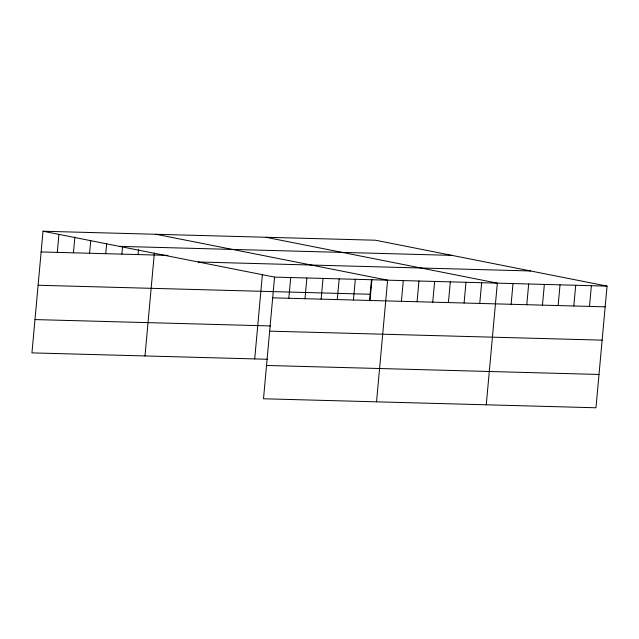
<?xml version="1.0" encoding="UTF-8"?>
<svg xmlns="http://www.w3.org/2000/svg" width="639" height="639" viewBox="0 0 639 639"><rect width="100%" height="100%" fill="white"/><g stroke="black" fill="none" stroke-linecap="round" stroke-linejoin="round"><path stroke-width="0.96" d="M43.021 231.23L274.57 277.11L263.5 398.776L595.979 407.77L607.05 286.112L375.5 240.224L43.021 231.23L31.95 352.888L267.445 359.262M57.286 252.389L58.9 234.625M73.437 252.82L74.875 237.037M89.58 253.26L90.754 240.432M105.731 253.699L106.633 243.834M121.881 254.138L122.6 246.239M138.032 254.57L138.479 249.641M144.989 355.947L154.358 253.036M254.713 358.918L262.381 274.634M288.836 298.269L290.721 277.55M304.987 298.709L306.872 277.989M321.129 299.148L323.022 278.42M337.28 299.579L339.165 278.86M353.431 300.018L355.316 279.299M369.582 300.458L371.467 279.738M369.973 300.929L371.922 279.562M376.539 401.835L387.617 280.17L156.068 234.289M401.404 301.32L403.289 280.593M417.075 301.744L418.96 281.016M432.747 302.167L434.64 281.448M448.426 302.59L450.311 281.871M464.098 303.014L465.983 282.294M479.769 303.437L481.662 282.718M486.263 404.799L497.334 283.141L265.784 237.261M511.12 304.284L513.005 283.564M526.792 304.707L528.677 283.988M542.471 305.138L544.356 284.411M558.143 305.562L560.028 284.834M573.814 305.985L575.699 285.266M589.493 306.408L591.379 285.689M119.437 246.366L451.909 255.368M41.136 251.95L167.897 255.376M198.162 261.974L530.642 270.968M274.57 277.11L607.05 286.112M38.108 285.258L370.58 294.259M272.685 297.83L605.165 306.832M34.985 319.58L270.481 325.954M269.658 331.146L602.13 340.14M266.535 365.46L599.007 374.462"/></g></svg>
